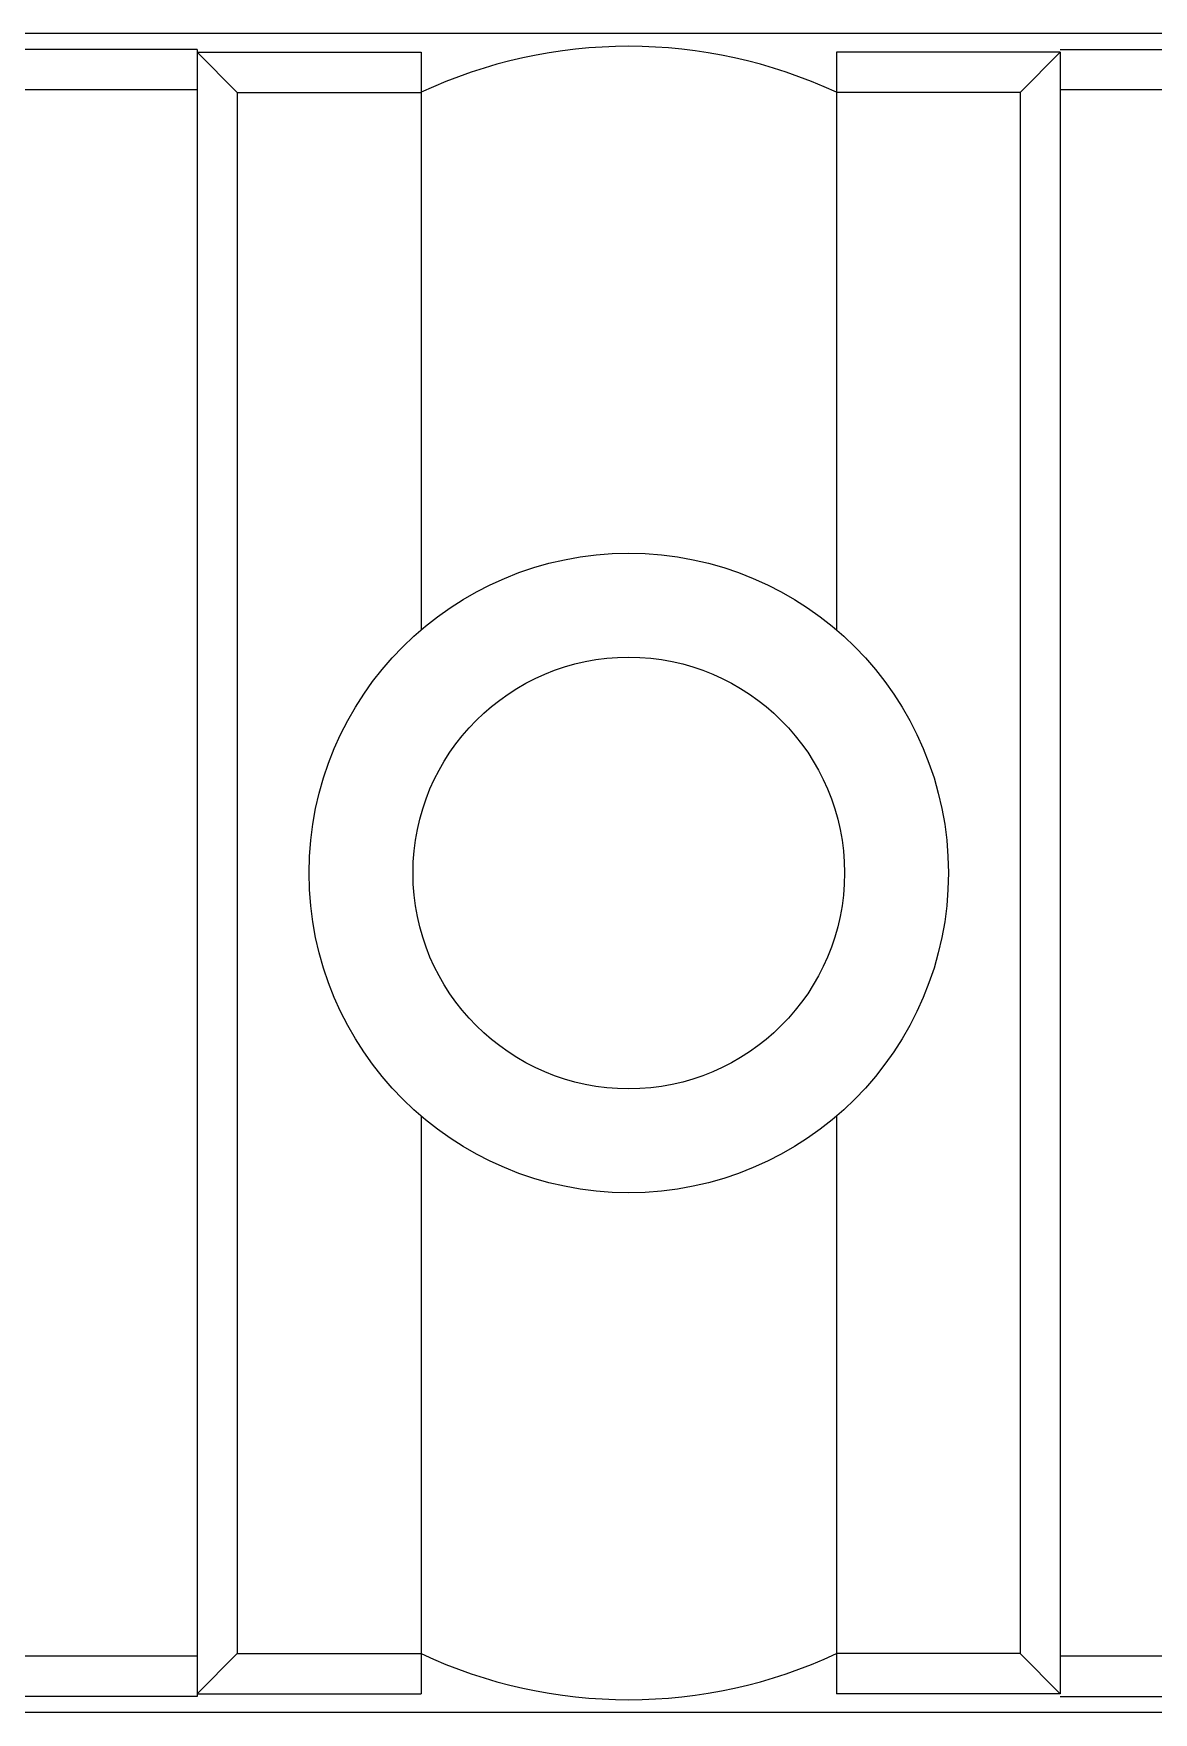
# Model space of a CAD drawing. Header units: millimetres. Extents: x 60229 to 91621, y 21923 to 36546.
# Drawn here: x 82368.78 to 82382.8, y 29851.73 to 29872.73 of the extents above; entities that cross this region are included whole.
import ezdxf

# ---------------------------------------------------------------- set-up
doc = ezdxf.new("R2010")
doc.units = ezdxf.units.MM

# ---------------------------------------------------------------- blocks, each defined once
blk = doc.blocks.new('104 BUS')
at = {"color": 2}
for p, q in [((58, 10.5), (-58, 10.5)), ((-5.4, 10.301), (-24.6, 10.301)), ((-5.4, 10.301), (-5.4, -10.301)), ((5.4, 10.301), (24.6, 10.301)), ((-5.4, 10.269), (-4.9, 9.764)), ((-5.4, 10.269), (-2.6, 10.269)), ((-2.6, 10.269), (-2.6, 3.04)), ((5.4, 10.269), (2.6, 10.269)), ((2.6, 10.269), (2.6, 3.04)), ((5.4, 10.269), (4.9, 9.764)), ((5.4, 10.269), (5.4, -10.269)), ((-5.4, 9.797), (-24.6, 9.797)), ((-4.9, 9.764), (-2.6, 9.764)), ((-4.9, 9.764), (-4.9, -9.764)), ((4.9, 9.764), (2.6, 9.764)), ((4.9, 9.764), (4.9, -9.764)), ((24.6, 9.797), (5.4, 9.797)), ((-2.6, -3.04), (-2.6, -10.269)), ((2.6, -3.04), (2.6, -10.269)), ((-5.4, -9.797), (-24.6, -9.797)), ((-4.9, -9.764), (-5.4, -10.269)), ((-4.9, -9.764), (-2.6, -9.764)), ((4.9, -9.764), (2.6, -9.764)), ((4.9, -9.764), (5.4, -10.269)), ((24.6, -9.797), (5.4, -9.797)), ((-5.4, -10.269), (-2.6, -10.269)), ((5.4, -10.269), (2.6, -10.269)), ((58, -10.5), (-58, -10.5)), ((-5.4, -10.301), (-24.6, -10.301)), ((5.4, -10.301), (24.6, -10.301))]:
    blk.add_line(p, q, dxfattribs=at)
for radius in [4, 2.7]:
    blk.add_circle((0, 0), radius, dxfattribs=at)
for centre, start, end in [((0, 4.184), 65.0203, 114.9797), ((0, -4.184), 245.0203, 294.9797)]:
    blk.add_arc(centre, 6.157, start, end, dxfattribs=at)

msp = doc.modelspace()

# ---------------------------------------------------------------- block references
at = {"linetype": 'Continuous'}
msp.add_blockref('104 BUS', (82376.229, 29862.233), dxfattribs=at)

doc.saveas('drawing.dxf')
